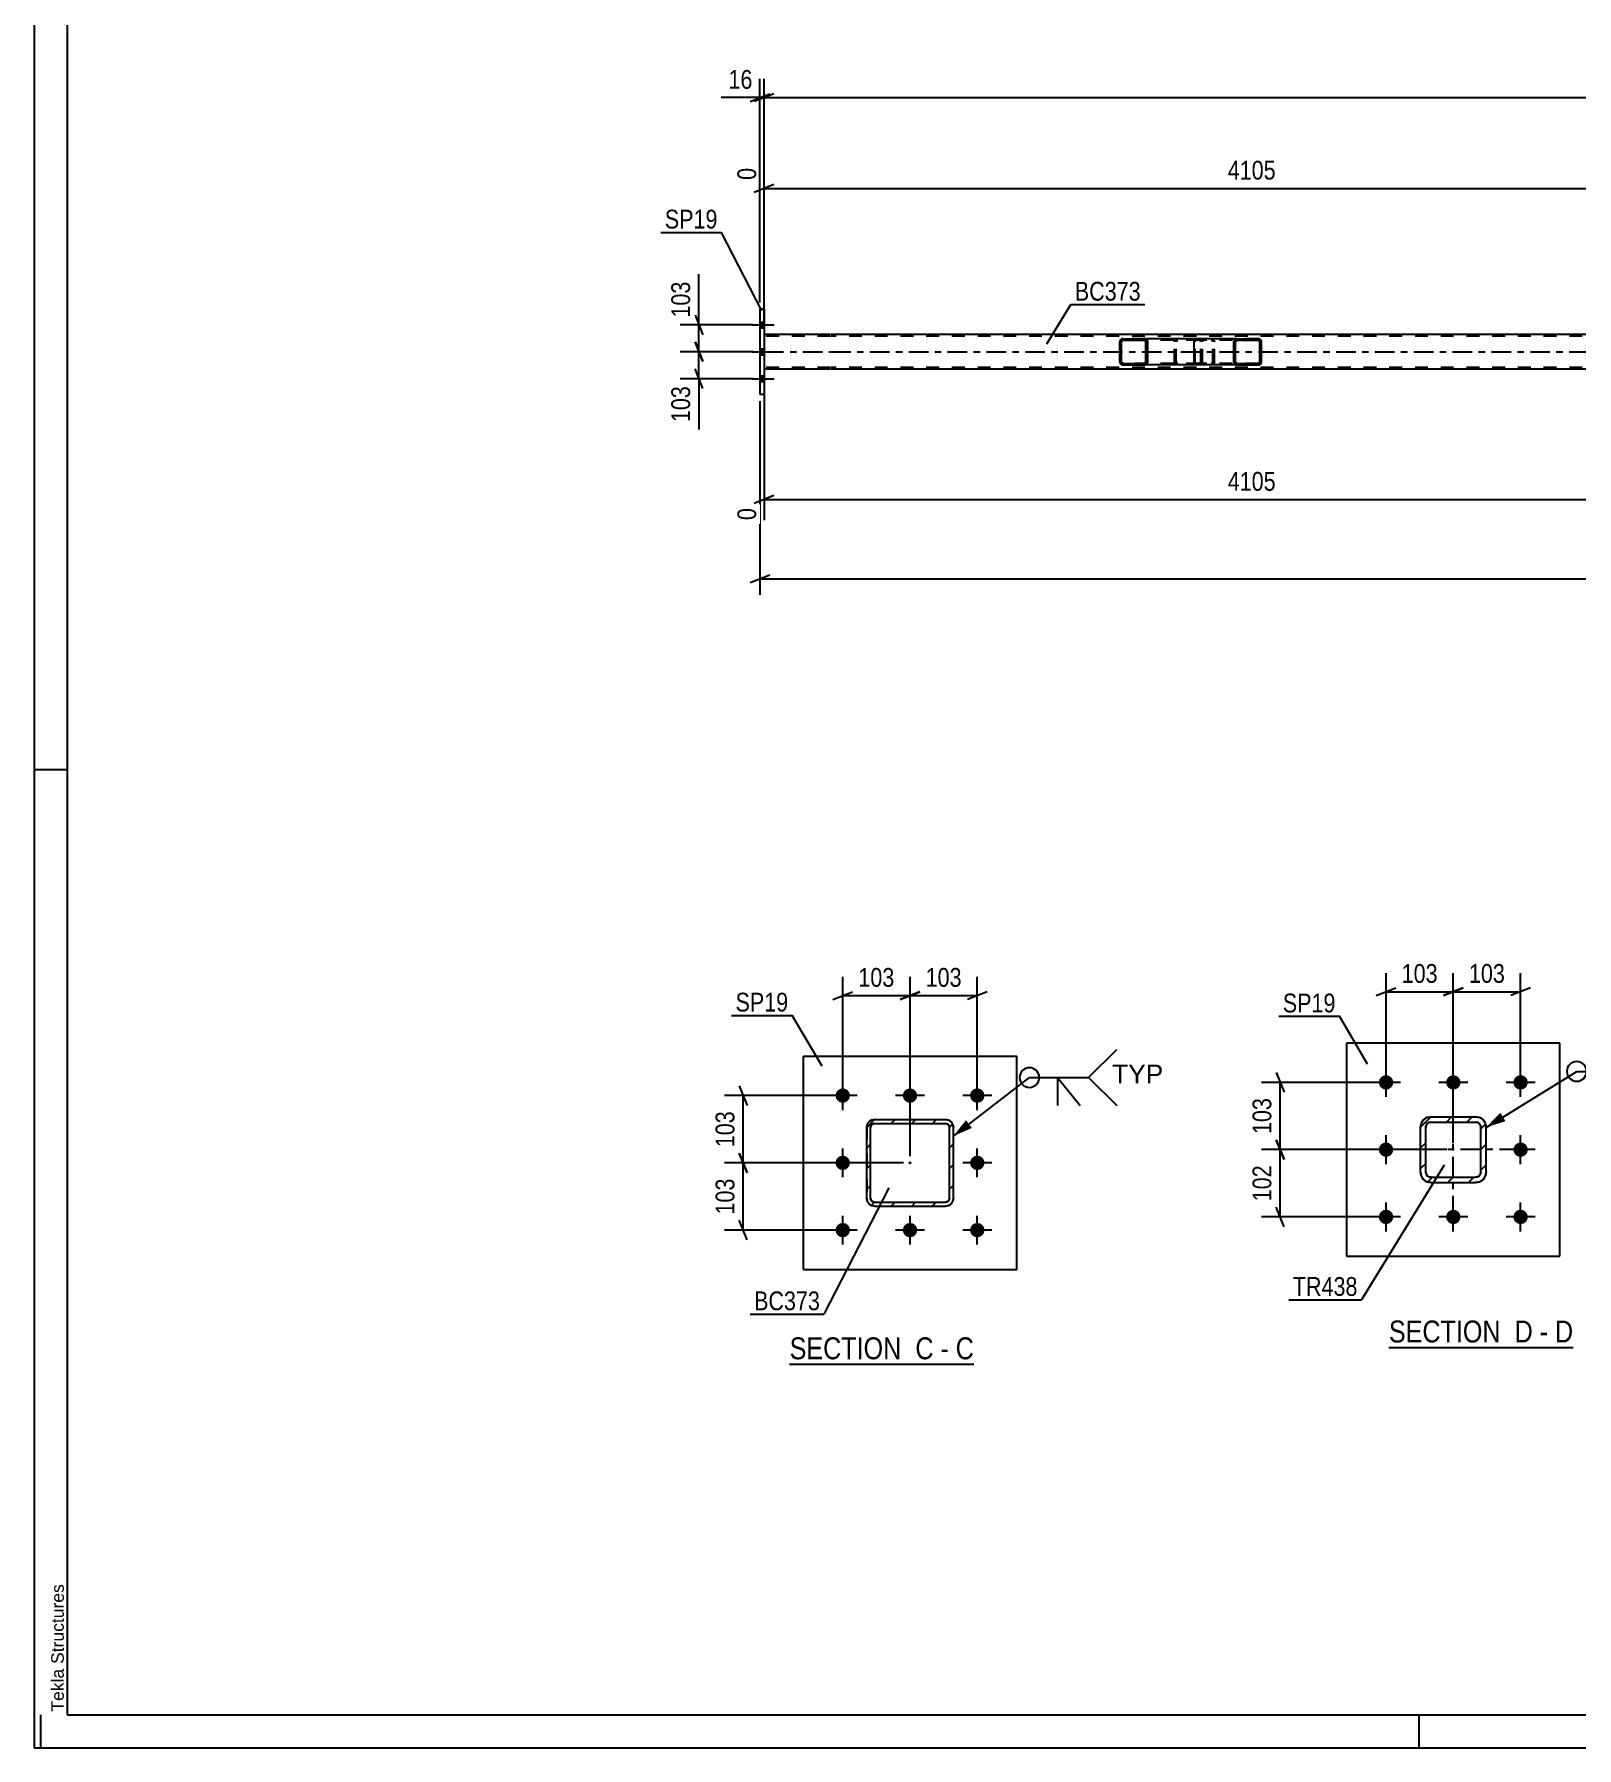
# Model space of a CAD drawing. Header units: millimetres. Extents: x -75 to 766, y -434 to 160.
# Drawn here: x -74.6 to 160.5, y -433.6 to -172.5 of the extents above; entities that cross this region are included whole.
import ezdxf

# ---------------------------------------------------------------- set-up
doc = ezdxf.new("R2010")
doc.units = ezdxf.units.MM
doc.linetypes.add('DXK_LINE_DOT2', pattern=[3.9198, 1.9599, -1.9599])
doc.linetypes.add('DXK_LINE_DOT3', pattern=[5.9187, 2.979, -0.9799, 0.9799, -0.9799])
doc.styles.add('Arial', font='arial.ttf', dxfattribs={"height": 0.2})
doc.styles.add('Arial Narrow', font='ARIALN.TTF', dxfattribs={"height": 0.2})

# ---------------------------------------------------------------- blocks, each defined once
blk = doc.blocks.new('Unknown-814185074-1135')
at = {"color": 5, "linetype": 'Continuous'}
for p, q in [((-74.56, 160.41), (-74.56, -433.59)), ((-69.56, 155.41), (-69.56, -428.59)), ((-69.56, -284.59), (-74.56, -284.59)), ((-73.56, -433.59), (-73.56, -428.59)), ((-69.56, -428.59), (761.44, -428.59)), ((136.44, -433.59), (136.44, -428.59)), ((-74.56, -433.59), (766.44, -433.59))]:
    blk.add_line(p, q, dxfattribs=at)
at = {"color": 174, "linetype": 'Continuous', "style": 'Arial'}
blk.add_text('Tekla Structures', height=1.9102, rotation=90, dxfattribs=at).set_placement((-70.06, -428.09))
blk = doc.blocks.new('Unknown-814185074-13 - 5780')
at = {"color": 6, "linetype": 'Continuous'}
blk.add_line((40.53, -375.14), (68.6, -375.14), dxfattribs=at)
at = {"color": 0, "linetype": 'Continuous'}
blk.add_wipeout([(58.64, -374.39), (58.64, -370.89), (40.53, -370.89), (40.53, -374.39)], dxfattribs=at)
at = {"color": 7, "linetype": 'Continuous', "style": 'Arial Narrow'}
blk.add_text('SECTION ', height=3.34, dxfattribs=at).set_placement((40.53, -374.39))
at = {"color": 0, "linetype": 'Continuous'}
blk.add_wipeout([(62.46, -374.39), (62.46, -370.89), (59.69, -370.89), (59.69, -374.39)], dxfattribs=at)
blk.add_wipeout([(64.78, -374.39), (64.78, -370.89), (63.51, -370.89), (63.51, -374.39)], dxfattribs=at)
at = {"color": 7, "linetype": 'Continuous', "style": 'Arial Narrow'}
blk.add_text('C', height=3.34, dxfattribs=at).set_placement((59.69, -374.39))
at = {"color": 0, "linetype": 'Continuous'}
blk.add_wipeout([(68.6, -374.39), (68.6, -370.89), (65.83, -370.89), (65.83, -374.39)], dxfattribs=at)
at = {"color": 7, "linetype": 'Continuous', "style": 'Arial Narrow'}
for s, p in [('-', (63.51, -374.39)), ('C', (65.83, -374.39))]:
    blk.add_text(s, height=3.34, dxfattribs=at).set_placement(p)
blk = doc.blocks.new('Unknown-814185074-16 - 1615')
at = {"color": 6, "linetype": 'Continuous'}
blk.add_line((131.84, -372.58), (159.91, -372.58), dxfattribs=at)
at = {"color": 0, "linetype": 'Continuous'}
blk.add_wipeout([(149.95, -371.83), (149.95, -368.33), (131.84, -368.33), (131.84, -371.83)], dxfattribs=at)
at = {"color": 7, "linetype": 'Continuous', "style": 'Arial Narrow'}
blk.add_text('SECTION ', height=3.34, dxfattribs=at).set_placement((131.84, -371.83))
at = {"color": 0, "linetype": 'Continuous'}
blk.add_wipeout([(153.76, -371.83), (153.76, -368.33), (151, -368.33), (151, -371.83)], dxfattribs=at)
blk.add_wipeout([(156.09, -371.83), (156.09, -368.33), (154.81, -368.33), (154.81, -371.83)], dxfattribs=at)
at = {"color": 7, "linetype": 'Continuous', "style": 'Arial Narrow'}
blk.add_text('D', height=3.34, dxfattribs=at).set_placement((151, -371.83))
at = {"color": 0, "linetype": 'Continuous'}
blk.add_wipeout([(159.91, -371.83), (159.91, -368.33), (157.14, -368.33), (157.14, -371.83)], dxfattribs=at)
at = {"color": 7, "linetype": 'Continuous', "style": 'Arial Narrow'}
for s, p in [('-', (154.81, -371.83)), ('D', (157.14, -371.83))]:
    blk.add_text(s, height=3.34, dxfattribs=at).set_placement(p)
blk = doc.blocks.new('Part-814185074-5409 - 5260')
at = {"color": 2, "linetype": 'Continuous'}
for p, q in [((36.63, -214.37), (35.99, -214.37)), ((35.99, -214.37), (35.99, -227.37)), ((36.63, -214.37), (36.63, -227.37)), ((36.63, -227.37), (35.99, -227.37))]:
    blk.add_line(p, q, dxfattribs=at)
blk = doc.blocks.new('Part-814185074-5411 - 5260')
at = {"linetype": 'Continuous'}
h = blk.add_hatch(dxfattribs=at)
h.set_pattern_fill('', scale=0.7, style=0, pattern_type=0)
h.set_pattern_definition([(45, (95.0397, -219.1703), (-1.57154, 1.57154), [])])
h.paths.add_polyline_path([(95.08, -219.35), (95.04, -219.17), (94.93, -219.01), (94.76, -218.91), (94.57, -218.87), (91.33, -218.87), (91.14, -218.91), (90.97, -219.01), (90.86, -219.17), (90.82, -219.35), (90.82, -222.39), (90.86, -222.58), (90.97, -222.73), (91.14, -222.84), (91.33, -222.87), (94.57, -222.87), (94.76, -222.84), (94.93, -222.73), (95.04, -222.58), (95.08, -222.39)])
h.paths.add_polyline_path([(94.8, -222.49), (94.75, -222.56), (94.67, -222.62), (94.57, -222.63), (91.33, -222.63), (91.23, -222.62), (91.15, -222.56), (91.1, -222.49), (91.08, -222.39), (91.08, -219.35), (91.1, -219.26), (91.15, -219.18), (91.23, -219.13), (91.33, -219.11), (94.57, -219.11), (94.67, -219.13), (94.75, -219.18), (94.8, -219.26), (94.82, -219.35), (94.82, -222.39)])
at = {"color": 2, "linetype": 'Continuous'}
for p, q in [((90.86, -219.17), (90.82, -219.35)), ((91.08, -219.35), (91.1, -219.26)), ((91.1, -219.26), (91.15, -219.18)), ((91.33, -218.87), (91.14, -218.91)), ((91.15, -219.18), (91.23, -219.13)), ((91.23, -219.13), (91.33, -219.11)), ((91.33, -218.87), (94.57, -218.87)), ((91.33, -219.11), (94.57, -219.11)), ((102.44, -218.87), (94.57, -218.87)), ((94.76, -218.91), (94.57, -218.87)), ((94.57, -219.11), (94.67, -219.13)), ((94.67, -219.13), (94.75, -219.18)), ((94.75, -219.18), (94.8, -219.26)), ((94.8, -219.26), (94.82, -219.35)), ((95.08, -219.35), (95.04, -219.17)), ((90.82, -222.39), (90.82, -219.35)), ((91.08, -222.39), (91.08, -219.35)), ((94.82, -222.39), (94.82, -219.35)), ((95.08, -222.39), (95.08, -219.35)), ((90.82, -222.39), (90.86, -222.58)), ((91.1, -222.49), (91.08, -222.39)), ((91.15, -222.56), (91.1, -222.49)), ((91.14, -222.84), (91.33, -222.87)), ((91.23, -222.62), (91.15, -222.56)), ((91.33, -222.63), (91.23, -222.62)), ((91.33, -222.63), (94.57, -222.63)), ((91.33, -222.87), (94.57, -222.87)), ((94.67, -222.62), (94.57, -222.63)), ((94.57, -222.87), (94.76, -222.84)), ((102.44, -222.87), (94.57, -222.87)), ((94.75, -222.56), (94.67, -222.62)), ((94.8, -222.49), (94.75, -222.56)), ((94.82, -222.39), (94.8, -222.49)), ((95.04, -222.58), (95.08, -222.39))]:
    blk.add_line(p, q, dxfattribs=at)
at = {"color": 7, "linetype": 'DXK_LINE_DOT2'}
for p, q in [((94.57, -218.87), (91.33, -218.87)), ((102.92, -219.11), (91.33, -219.11)), ((99.17, -219.35), (99.21, -219.17)), ((99.45, -219.26), (99.43, -219.35)), ((99.5, -219.18), (99.45, -219.26)), ((99.49, -218.91), (99.68, -218.87)), ((99.5, -219.18), (99.52, -219.17)), ((99.52, -219.17), (99.58, -219.13)), ((99.58, -219.13), (99.68, -219.11)), ((102.92, -218.87), (102.44, -218.87)), ((102.92, -218.87), (103.11, -218.91)), ((103.01, -219.13), (102.92, -219.11)), ((103.1, -219.18), (103.01, -219.13)), ((103.15, -219.26), (103.1, -219.18)), ((103.17, -219.35), (103.15, -219.26)), ((103.39, -219.17), (103.43, -219.35)), ((99.17, -222.39), (99.17, -219.35)), ((99.43, -222.39), (99.43, -219.35)), ((103.17, -222.39), (103.17, -219.35)), ((103.43, -222.39), (103.43, -219.35)), ((102.92, -222.63), (91.33, -222.63)), ((94.57, -222.87), (91.33, -222.87)), ((99.21, -222.58), (99.17, -222.39)), ((99.43, -222.39), (99.45, -222.49)), ((99.45, -222.49), (99.5, -222.56)), ((99.68, -222.87), (99.49, -222.84)), ((99.5, -222.56), (99.52, -222.58)), ((99.52, -222.58), (99.58, -222.62)), ((99.58, -222.62), (99.68, -222.63)), ((102.92, -222.87), (102.44, -222.87)), ((102.92, -222.63), (103.01, -222.62)), ((103.11, -222.84), (102.92, -222.87)), ((103.01, -222.62), (103.1, -222.56)), ((103.1, -222.56), (103.15, -222.49)), ((103.15, -222.49), (103.17, -222.39)), ((103.43, -222.39), (103.39, -222.58))]:
    blk.add_line(p, q, dxfattribs=at)
at = {"color": 2, "linetype": 'Continuous'}
for centre, start, end in [((91.31, -219.37), 110.7583, 155.68), ((94.59, -219.37), 24.32, 69.2417), ((91.31, -222.37), 204.32, 249.2417), ((94.59, -222.37), 290.7583, 335.68)]:
    blk.add_arc(centre, 0.496, start, end, dxfattribs=at)
at = {"color": 7, "linetype": 'DXK_LINE_DOT2'}
for centre, start, end in [((99.66, -219.37), 110.7583, 155.68), ((102.94, -219.37), 24.32, 69.2417), ((99.66, -222.37), 204.32, 249.2417), ((102.94, -222.37), 290.7583, 335.68)]:
    blk.add_arc(centre, 0.496, start, end, dxfattribs=at)
blk = doc.blocks.new('Part-814185074-5412 - 5260')
at = {"linetype": 'Continuous'}
h = blk.add_hatch(dxfattribs=at)
h.set_pattern_fill('', scale=0.7, style=0, pattern_type=0)
h.set_pattern_definition([(45, (112.3847, -219.1703), (-1.57154, 1.57154), [])])
h.paths.add_polyline_path([(112.42, -219.35), (112.38, -219.17), (112.28, -219.01), (112.11, -218.91), (111.92, -218.87), (108.74, -218.87), (108.54, -218.91), (108.38, -219.01), (108.27, -219.17), (108.23, -219.35), (108.23, -222.39), (108.27, -222.58), (108.38, -222.73), (108.54, -222.84), (108.74, -222.87), (111.92, -222.87), (112.11, -222.84), (112.28, -222.73), (112.38, -222.58), (112.42, -222.39)])
h.paths.add_polyline_path([(112.15, -222.49), (112.1, -222.56), (112.02, -222.62), (111.92, -222.63), (108.74, -222.63), (108.64, -222.62), (108.56, -222.56), (108.5, -222.49), (108.48, -222.39), (108.48, -219.35), (108.5, -219.26), (108.56, -219.18), (108.64, -219.13), (108.74, -219.11), (111.92, -219.11), (112.02, -219.13), (112.1, -219.18), (112.15, -219.26), (112.17, -219.35), (112.17, -222.39)])
at = {"color": 2, "linetype": 'Continuous'}
for p, q in [((102.16, -219.35), (102.19, -219.17)), ((102.19, -219.17), (102.24, -219.01)), ((102.24, -219.01), (102.33, -218.91)), ((102.33, -218.91), (102.44, -218.87)), ((108.74, -218.87), (102.44, -218.87)), ((108.27, -219.17), (108.23, -219.35)), ((108.48, -219.35), (108.5, -219.26)), ((108.5, -219.26), (108.56, -219.18)), ((108.74, -218.87), (108.54, -218.91)), ((108.56, -219.18), (108.64, -219.13)), ((108.64, -219.13), (108.74, -219.11)), ((108.74, -218.87), (111.92, -218.87)), ((108.74, -219.11), (111.92, -219.11)), ((112.11, -218.91), (111.92, -218.87)), ((111.92, -219.11), (112.02, -219.13)), ((112.02, -219.13), (112.1, -219.18)), ((112.1, -219.18), (112.15, -219.26)), ((112.15, -219.26), (112.17, -219.35)), ((112.42, -219.35), (112.38, -219.17)), ((102.16, -222.39), (102.16, -219.35)), ((108.23, -222.39), (108.23, -219.35)), ((108.48, -222.39), (108.48, -219.35)), ((112.17, -222.39), (112.17, -219.35)), ((112.42, -222.39), (112.42, -219.35)), ((102.19, -222.58), (102.16, -222.39)), ((102.24, -222.73), (102.19, -222.58)), ((102.33, -222.84), (102.24, -222.73)), ((102.44, -222.87), (102.33, -222.84)), ((108.74, -222.87), (102.44, -222.87)), ((108.23, -222.39), (108.27, -222.58)), ((108.5, -222.49), (108.48, -222.39)), ((108.56, -222.56), (108.5, -222.49)), ((108.54, -222.84), (108.74, -222.87)), ((108.64, -222.62), (108.56, -222.56)), ((108.74, -222.63), (108.64, -222.62)), ((108.74, -222.63), (111.92, -222.63)), ((108.74, -222.87), (111.92, -222.87)), ((112.02, -222.62), (111.92, -222.63)), ((111.92, -222.87), (112.11, -222.84)), ((112.1, -222.56), (112.02, -222.62)), ((112.15, -222.49), (112.1, -222.56)), ((112.17, -222.39), (112.15, -222.49)), ((112.38, -222.58), (112.42, -222.39))]:
    blk.add_line(p, q, dxfattribs=at)
at = {"color": 7, "linetype": 'DXK_LINE_DOT2'}
for p, q in [((102.31, -219.26), (102.3, -219.35)), ((102.34, -219.18), (102.31, -219.26)), ((102.38, -219.13), (102.34, -219.18)), ((102.44, -219.11), (102.38, -219.13)), ((111.92, -219.11), (102.44, -219.11)), ((103.43, -219.11), (103.43, -218.87)), ((104.77, -218.87), (104.96, -218.91)), ((104.87, -219.13), (104.77, -219.11)), ((104.95, -219.18), (104.87, -219.13)), ((105, -219.26), (104.95, -219.18)), ((105.02, -219.35), (105, -219.26)), ((105.23, -219.17), (105.27, -219.35)), ((111.92, -218.87), (108.74, -218.87)), ((102.3, -222.39), (102.3, -219.35)), ((105.02, -222.39), (105.02, -219.35)), ((105.27, -222.39), (105.27, -219.35)), ((102.3, -222.39), (102.31, -222.49)), ((102.31, -222.49), (102.34, -222.56)), ((102.34, -222.56), (102.38, -222.62)), ((102.38, -222.62), (102.44, -222.63)), ((111.92, -222.63), (102.44, -222.63)), ((103.43, -222.87), (103.43, -222.63)), ((104.77, -222.63), (104.87, -222.62)), ((104.96, -222.84), (104.77, -222.87)), ((104.87, -222.62), (104.95, -222.56)), ((104.95, -222.56), (105, -222.49)), ((105, -222.49), (105.02, -222.39)), ((105.27, -222.39), (105.23, -222.58)), ((111.92, -222.87), (108.74, -222.87))]:
    blk.add_line(p, q, dxfattribs=at)
for centre, start, end in [((104.78, -219.37), 23.8494, 68.8059), ((104.78, -222.38), 291.1941, 336.1506)]:
    blk.add_arc(centre, 0.492, start, end, dxfattribs=at)
at = {"color": 2, "linetype": 'Continuous'}
for centre, start, end in [((108.72, -219.37), 111.1941, 156.1506), ((111.93, -219.37), 23.8494, 68.8059), ((108.72, -222.38), 203.8494, 248.8059), ((111.93, -222.38), 291.1941, 336.1506)]:
    blk.add_arc(centre, 0.492, start, end, dxfattribs=at)
blk = doc.blocks.new('Part-814185074-5479 - 5260')
at = {"color": 2, "linetype": 'Continuous'}
for p, q in [((46.75, -218.23), (36.63, -218.23)), ((184.44, -218.23), (46.85, -218.23)), ((46.75, -223.51), (36.63, -223.51)), ((184.44, -223.51), (46.85, -223.51))]:
    blk.add_line(p, q, dxfattribs=at)
at = {"color": 7, "linetype": 'DXK_LINE_DOT2'}
for p, q in [((36.63, -218.23), (36.63, -223.51)), ((46.75, -218.47), (36.63, -218.47)), ((623.83, -218.47), (46.85, -218.47)), ((46.75, -223.27), (36.63, -223.27)), ((623.83, -223.27), (46.85, -223.27))]:
    blk.add_line(p, q, dxfattribs=at)
at = {"color": 7, "linetype": 'DXK_LINE_DOT3'}
for p, q in [((36.63, -220.87), (46.75, -220.87)), ((46.85, -220.87), (623.83, -220.87))]:
    blk.add_line(p, q, dxfattribs=at)
blk = doc.blocks.new('Bolt-814185074-5529 - 5260')
at = {"linetype": 'Continuous'}
for points in [[(36.63, -217.21), (36.63, -216.33), (35.99, -216.33), (35.99, -217.21)], [(36.63, -217.21), (36.63, -216.33), (35.99, -216.33), (35.99, -217.21)], [(36.63, -217.21), (36.63, -216.33), (35.99, -216.33), (35.99, -217.21)], [(36.63, -221.31), (36.63, -220.43), (35.99, -220.43), (35.99, -221.31)], [(36.63, -221.31), (36.63, -220.43), (35.99, -220.43), (35.99, -221.31)], [(36.63, -225.41), (36.63, -224.53), (35.99, -224.53), (35.99, -225.41)], [(36.63, -225.41), (36.63, -224.53), (35.99, -224.53), (35.99, -225.41)], [(36.63, -225.41), (36.63, -224.53), (35.99, -224.53), (35.99, -225.41)]]:
    blk.add_hatch(color=1, dxfattribs=at).paths.add_polyline_path(points)
at = {"color": 1, "linetype": 'Continuous'}
for p, q in [((35.99, -216.33), (36.63, -216.33)), ((35.99, -216.33), (36.63, -216.33)), ((35.99, -216.33), (36.63, -216.33)), ((34.83, -216.77), (38.15, -216.77)), ((34.83, -216.77), (38.15, -216.77)), ((34.83, -216.77), (38.15, -216.77)), ((35.99, -217.21), (36.63, -217.21)), ((35.99, -217.21), (36.63, -217.21)), ((35.99, -217.21), (36.63, -217.21)), ((34.83, -220.87), (38.15, -220.87)), ((34.83, -220.87), (38.15, -220.87)), ((35.99, -220.43), (36.63, -220.43)), ((35.99, -220.43), (36.63, -220.43)), ((35.99, -221.31), (36.63, -221.31)), ((35.99, -221.31), (36.63, -221.31)), ((35.99, -224.53), (36.63, -224.53)), ((35.99, -224.53), (36.63, -224.53)), ((35.99, -224.53), (36.63, -224.53)), ((34.83, -224.97), (38.15, -224.97)), ((34.83, -224.97), (38.15, -224.97)), ((34.83, -224.97), (38.15, -224.97)), ((35.99, -225.41), (36.63, -225.41)), ((35.99, -225.41), (36.63, -225.41)), ((35.99, -225.41), (36.63, -225.41))]:
    blk.add_line(p, q, dxfattribs=at)
blk = doc.blocks.new('Part-814185074-5847 - 5780')
at = {"linetype": 'Continuous'}
h = blk.add_hatch(dxfattribs=at)
h.set_pattern_fill('', scale=0.7, style=0, pattern_type=0)
h.set_pattern_definition([(45, (53.4682, -337.8593), (-1.57154, 1.57154), [])])
h.paths.add_polyline_path([(64.27, -337.86), (53.47, -337.86), (53.01, -337.95), (52.62, -338.21), (52.36, -338.6), (52.27, -339.06), (52.27, -349.86), (52.36, -350.32), (52.62, -350.71), (53.01, -350.97), (53.47, -351.06), (64.27, -351.06), (64.73, -350.97), (65.12, -350.71), (65.38, -350.32), (65.47, -349.86), (65.47, -339.06), (65.38, -338.6), (65.12, -338.21), (64.73, -337.95)])
h.paths.add_polyline_path([(64.82, -338.83), (64.87, -339.06), (64.87, -349.86), (64.82, -350.09), (64.69, -350.28), (64.5, -350.41), (64.27, -350.46), (53.47, -350.46), (53.24, -350.41), (53.04, -350.28), (52.91, -350.09), (52.87, -349.86), (52.87, -339.06), (52.91, -338.83), (53.04, -338.64), (53.24, -338.5), (53.47, -338.46), (64.27, -338.46), (64.5, -338.5), (64.69, -338.64)])
blk.add_hatch(color=30, dxfattribs=at).paths.add_polyline_path([(58.87, -344.56, -1), (58.87, -344.36, -1)])
at = {"color": 7, "linetype": 'DXK_LINE_DOT2'}
for p, q in [((52.27, -339.06), (52.36, -338.6)), ((52.27, -339.06), (52.27, -349.86)), ((52.91, -338.83), (52.87, -339.06)), ((52.87, -349.86), (52.87, -339.06)), ((53.04, -338.64), (52.91, -338.83)), ((53.01, -337.95), (53.47, -337.86)), ((53.24, -338.5), (53.04, -338.64)), ((53.47, -338.46), (53.24, -338.5)), ((53.47, -337.86), (64.27, -337.86)), ((53.47, -338.46), (64.27, -338.46)), ((64.27, -337.86), (64.73, -337.95)), ((64.5, -338.5), (64.27, -338.46)), ((64.69, -338.64), (64.5, -338.5)), ((64.82, -338.83), (64.69, -338.64)), ((64.87, -339.06), (64.82, -338.83)), ((64.87, -349.86), (64.87, -339.06)), ((65.38, -338.6), (65.47, -339.06)), ((65.47, -349.86), (65.47, -339.06)), ((52.36, -350.32), (52.27, -349.86)), ((52.87, -349.86), (52.91, -350.09)), ((64.82, -350.09), (64.87, -349.86)), ((65.47, -349.86), (65.38, -350.32)), ((52.91, -350.09), (53.04, -350.28)), ((53.47, -351.06), (53.01, -350.97)), ((53.04, -350.28), (53.24, -350.41)), ((53.24, -350.41), (53.47, -350.46)), ((53.47, -350.46), (64.27, -350.46)), ((53.47, -351.06), (64.27, -351.06)), ((64.27, -350.46), (64.5, -350.41)), ((64.73, -350.97), (64.27, -351.06)), ((64.5, -350.41), (64.69, -350.28)), ((64.69, -350.28), (64.82, -350.09))]:
    blk.add_line(p, q, dxfattribs=at)
at = {"color": 2, "linetype": 'Continuous'}
for p, q in [((52.36, -338.6), (52.27, -339.06)), ((52.27, -339.06), (52.27, -339.06)), ((52.27, -349.86), (52.27, -339.06)), ((52.87, -339.06), (52.91, -338.83)), ((52.87, -339.06), (52.87, -339.06)), ((52.87, -349.86), (52.87, -339.06)), ((52.91, -338.83), (53.04, -338.64)), ((53.47, -337.86), (53.01, -337.95)), ((53.04, -338.64), (53.24, -338.5)), ((53.24, -338.5), (53.47, -338.46)), ((53.47, -337.86), (53.47, -337.86)), ((53.47, -337.86), (64.27, -337.86)), ((53.47, -338.46), (53.47, -338.46)), ((53.47, -338.46), (64.27, -338.46)), ((64.27, -337.86), (64.27, -337.86)), ((64.73, -337.95), (64.27, -337.86)), ((64.27, -338.46), (64.27, -338.46)), ((64.27, -338.46), (64.5, -338.5)), ((64.5, -338.5), (64.69, -338.64)), ((64.69, -338.64), (64.82, -338.83)), ((64.82, -338.83), (64.87, -339.06)), ((64.87, -339.06), (64.87, -339.06)), ((64.87, -349.86), (64.87, -339.06)), ((65.47, -339.06), (65.38, -338.6)), ((65.47, -339.06), (65.47, -339.06)), ((65.47, -349.86), (65.47, -339.06)), ((52.27, -349.86), (52.27, -349.86)), ((52.27, -349.86), (52.36, -350.32)), ((52.87, -349.86), (52.87, -349.86)), ((52.91, -350.09), (52.87, -349.86)), ((64.87, -349.86), (64.82, -350.09)), ((64.87, -349.86), (64.87, -349.86)), ((65.38, -350.32), (65.47, -349.86)), ((65.47, -349.86), (65.47, -349.86)), ((53.04, -350.28), (52.91, -350.09)), ((53.01, -350.97), (53.47, -351.06)), ((53.24, -350.41), (53.04, -350.28)), ((53.47, -350.46), (53.24, -350.41)), ((53.47, -350.46), (53.47, -350.46)), ((53.47, -350.46), (64.27, -350.46)), ((53.47, -351.06), (53.47, -351.06)), ((53.47, -351.06), (64.27, -351.06)), ((64.5, -350.41), (64.27, -350.46)), ((64.27, -350.46), (64.27, -350.46)), ((64.27, -351.06), (64.73, -350.97)), ((64.27, -351.06), (64.27, -351.06)), ((64.69, -350.28), (64.5, -350.41)), ((64.82, -350.09), (64.69, -350.28))]:
    blk.add_line(p, q, dxfattribs=at)
at = {"color": 7, "linetype": 'DXK_LINE_DOT3'}
blk.add_line((58.87, -344.46), (58.87, -344.46), dxfattribs=at)
at = {"color": 30, "linetype": 'DXK_LINE_DOT3'}
blk.add_line((58.87, -344.46), (58.87, -344.46), dxfattribs=at)
at = {"color": 30, "linetype": 'Continuous'}
blk.add_circle((58.87, -344.46), 0.1, dxfattribs=at)
at = {"color": 7, "linetype": 'DXK_LINE_DOT2'}
for centre, start, end in [((53.47, -339.06), 112.5, 157.5), ((64.27, -339.06), 22.5, 67.5), ((53.47, -349.86), 202.5, 247.5), ((64.27, -349.86), 292.5, 337.5)]:
    blk.add_arc(centre, 1.2, start, end, dxfattribs=at)
at = {"color": 2, "linetype": 'Continuous'}
for centre, start, end in [((53.47, -339.06), 112.5, 157.5), ((64.27, -339.06), 22.5, 67.5), ((53.47, -349.86), 202.5, 247.5), ((64.27, -349.86), 292.5, 337.5)]:
    blk.add_arc(centre, 1.2, start, end, dxfattribs=at)
blk = doc.blocks.new('Bolt-814185074-5812 - 5780')
at = {"linetype": 'Continuous'}
for points in [[(48.62, -335.31, -1), (48.62, -333.11, -1)], [(58.87, -335.31, -1), (58.87, -333.11, -1)], [(69.12, -335.31, -1), (69.12, -333.11, -1)], [(48.62, -345.56, -1), (48.62, -343.36, -1)], [(69.12, -345.56, -1), (69.12, -343.36, -1)], [(48.62, -355.81, -1), (48.62, -353.61, -1)], [(58.87, -355.81, -1), (58.87, -353.61, -1)], [(69.12, -355.81, -1), (69.12, -353.61, -1)]]:
    blk.add_hatch(color=1, dxfattribs=at).paths.add_polyline_path(points)
at = {"color": 1, "linetype": 'Continuous'}
for p, q in [((50.82, -334.21), (46.42, -334.21)), ((48.62, -336.41), (48.62, -332.01)), ((61.07, -334.21), (56.67, -334.21)), ((58.87, -336.41), (58.87, -332.01)), ((71.32, -334.21), (66.92, -334.21)), ((69.12, -336.41), (69.12, -332.01)), ((50.82, -344.46), (46.42, -344.46)), ((48.62, -346.66), (48.62, -342.26)), ((71.32, -344.46), (66.92, -344.46)), ((69.12, -346.66), (69.12, -342.26)), ((50.82, -354.71), (46.42, -354.71)), ((48.62, -356.91), (48.62, -352.51)), ((61.07, -354.71), (56.67, -354.71)), ((58.87, -356.91), (58.87, -352.51)), ((71.32, -354.71), (66.92, -354.71)), ((69.12, -356.91), (69.12, -352.51))]:
    blk.add_line(p, q, dxfattribs=at)
blk = doc.blocks.new('Part-814185074-5818 - 5780')
at = {"color": 2, "linetype": 'Continuous'}
for p, q in [((42.62, -360.71), (42.62, -328.21)), ((42.62, -328.21), (75.12, -328.21)), ((75.12, -360.71), (75.12, -328.21)), ((42.62, -360.71), (75.12, -360.71))]:
    blk.add_line(p, q, dxfattribs=at)
blk = doc.blocks.new('Part-814185074-1662 - 1615')
at = {"linetype": 'Continuous'}
h = blk.add_hatch(dxfattribs=at)
h.set_pattern_fill('', scale=0.7, style=0, pattern_type=0)
h.set_pattern_definition([(45, (138.2494, -337.4487), (-1.57154, 1.57154), [])])
h.paths.add_polyline_path([(145.05, -337.45), (138.25, -337.45), (137.64, -337.57), (137.12, -337.92), (136.77, -338.44), (136.65, -339.05), (136.65, -345.85), (136.77, -346.46), (137.12, -346.98), (137.64, -347.33), (138.25, -347.45), (145.05, -347.45), (145.66, -347.33), (146.18, -346.98), (146.53, -346.46), (146.65, -345.85), (146.65, -339.05), (146.53, -338.44), (146.18, -337.92), (145.66, -337.57)])
h.paths.add_polyline_path([(145.79, -338.74), (145.85, -339.05), (145.85, -345.85), (145.79, -346.15), (145.62, -346.41), (145.36, -346.59), (145.05, -346.65), (138.25, -346.65), (137.94, -346.59), (137.68, -346.41), (137.51, -346.15), (137.45, -345.85), (137.45, -339.05), (137.51, -338.74), (137.68, -338.48), (137.94, -338.31), (138.25, -338.25), (145.05, -338.25), (145.36, -338.31), (145.62, -338.48)])
at = {"color": 7, "linetype": 'DXK_LINE_DOT3'}
for p, q in [((141.65, -352.45), (141.65, -332.45)), ((151.65, -342.45), (131.65, -342.45))]:
    blk.add_line(p, q, dxfattribs=at)
at = {"color": 7, "linetype": 'DXK_LINE_DOT2'}
for p, q in [((136.65, -339.05), (136.77, -338.44)), ((136.65, -345.85), (136.65, -339.05)), ((137.51, -338.74), (137.45, -339.05)), ((137.45, -345.85), (137.45, -339.05)), ((137.64, -337.57), (138.25, -337.45)), ((138.25, -338.25), (137.94, -338.31)), ((138.25, -337.45), (145.05, -337.45)), ((138.25, -338.25), (145.05, -338.25)), ((145.05, -337.45), (145.66, -337.57)), ((145.36, -338.31), (145.05, -338.25)), ((145.85, -339.05), (145.79, -338.74)), ((145.85, -345.85), (145.85, -339.05)), ((146.53, -338.44), (146.65, -339.05)), ((146.65, -345.85), (146.65, -339.05)), ((136.77, -346.46), (136.65, -345.85)), ((137.45, -345.85), (137.51, -346.15)), ((137.94, -346.59), (138.25, -346.65)), ((138.25, -346.65), (145.05, -346.65)), ((145.05, -346.65), (145.36, -346.59)), ((145.79, -346.15), (145.85, -345.85)), ((146.65, -345.85), (146.53, -346.46)), ((138.25, -347.45), (137.64, -347.33)), ((138.25, -347.45), (145.05, -347.45)), ((145.66, -347.33), (145.05, -347.45))]:
    blk.add_line(p, q, dxfattribs=at)
at = {"color": 2, "linetype": 'Continuous'}
for p, q in [((136.77, -338.44), (136.65, -339.05)), ((136.65, -345.85), (136.65, -339.05)), ((137.45, -339.05), (137.51, -338.74)), ((137.45, -345.85), (137.45, -339.05)), ((138.25, -337.45), (137.64, -337.57)), ((137.94, -338.31), (138.25, -338.25)), ((138.25, -337.45), (145.05, -337.45)), ((138.25, -338.25), (145.05, -338.25)), ((145.66, -337.57), (145.05, -337.45)), ((145.05, -338.25), (145.36, -338.31)), ((145.79, -338.74), (145.85, -339.05)), ((145.85, -345.85), (145.85, -339.05)), ((146.65, -339.05), (146.53, -338.44)), ((146.65, -345.85), (146.65, -339.05)), ((136.65, -345.85), (136.77, -346.46)), ((137.51, -346.15), (137.45, -345.85)), ((138.25, -346.65), (137.94, -346.59)), ((138.25, -346.65), (145.05, -346.65)), ((145.36, -346.59), (145.05, -346.65)), ((145.85, -345.85), (145.79, -346.15)), ((146.53, -346.46), (146.65, -345.85)), ((137.64, -347.33), (138.25, -347.45)), ((138.25, -347.45), (145.05, -347.45)), ((145.05, -347.45), (145.66, -347.33))]:
    blk.add_line(p, q, dxfattribs=at)
at = {"color": 7, "linetype": 'DXK_LINE_DOT2'}
for centre, radius, start, end in [((138.25, -339.05), 1.6, 112.5, 157.5), ((138.25, -339.05), 0.8, 112.5, 157.5), ((145.05, -339.05), 0.8, 22.5, 67.5), ((145.05, -339.05), 1.6, 22.5, 67.5), ((138.25, -345.85), 1.6, 202.5, 247.5), ((138.25, -345.85), 0.8, 202.5, 247.5), ((145.05, -345.85), 0.8, 292.5, 337.5), ((145.05, -345.85), 1.6, 292.5, 337.5)]:
    blk.add_arc(centre, radius, start, end, dxfattribs=at)
at = {"color": 2, "linetype": 'Continuous'}
for centre, radius, start, end in [((138.25, -339.05), 1.6, 112.5, 157.5), ((138.25, -339.05), 0.8, 112.5, 157.5), ((145.05, -339.05), 0.8, 22.5, 67.5), ((145.05, -339.05), 1.6, 22.5, 67.5), ((138.25, -345.85), 1.6, 202.5, 247.5), ((138.25, -345.85), 0.8, 202.5, 247.5), ((145.05, -345.85), 0.8, 292.5, 337.5), ((145.05, -345.85), 1.6, 292.5, 337.5)]:
    blk.add_arc(centre, radius, start, end, dxfattribs=at)
blk = doc.blocks.new('Part-814185074-1770 - 1615')
at = {"color": 2, "linetype": 'Continuous'}
for p, q in [((157.9, -326.2), (125.4, -326.2)), ((125.4, -326.2), (125.4, -358.7)), ((157.9, -358.7), (157.9, -326.2)), ((125.4, -358.7), (157.9, -358.7))]:
    blk.add_line(p, q, dxfattribs=at)
blk = doc.blocks.new('Bolt-814185074-1667 - 1615')
at = {"linetype": 'Continuous'}
for points in [[(131.4, -333.3, -1), (131.4, -331.1, -1)], [(141.65, -333.3, -1), (141.65, -331.1, -1)], [(151.9, -333.3, -1), (151.9, -331.1, -1)], [(131.4, -343.55, -1), (131.4, -341.35, -1)], [(151.9, -343.55, -1), (151.9, -341.35, -1)], [(131.4, -353.8, -1), (131.4, -351.6, -1)], [(141.65, -353.8, -1), (141.65, -351.6, -1)], [(151.9, -353.8, -1), (151.9, -351.6, -1)]]:
    blk.add_hatch(color=1, dxfattribs=at).paths.add_polyline_path(points)
at = {"color": 1, "linetype": 'Continuous'}
for p, q in [((131.4, -334.4), (131.4, -330)), ((141.65, -334.4), (141.65, -330)), ((151.9, -334.4), (151.9, -330)), ((133.6, -332.2), (129.2, -332.2)), ((143.85, -332.2), (139.45, -332.2)), ((154.1, -332.2), (149.7, -332.2)), ((131.4, -344.65), (131.4, -340.25)), ((151.9, -344.65), (151.9, -340.25)), ((133.6, -342.45), (129.2, -342.45)), ((154.1, -342.45), (149.7, -342.45)), ((131.4, -354.9), (131.4, -350.5)), ((141.65, -354.9), (141.65, -350.5)), ((151.9, -354.9), (151.9, -350.5)), ((133.6, -352.7), (129.2, -352.7)), ((143.85, -352.7), (139.45, -352.7)), ((154.1, -352.7), (149.7, -352.7))]:
    blk.add_line(p, q, dxfattribs=at)
blk = doc.blocks.new('StraightDimension-814185074-5629 - 5260')
at = {"color": 7, "linetype": 'Continuous'}
for p, q in [((34.99, -220.87), (23.86, -220.87)), ((26.11, -219.37), (27.31, -222.37)), ((26.71, -224.97), (26.71, -220.87)), ((27.31, -226.47), (26.11, -223.47)), ((34.99, -224.97), (23.86, -224.97))]:
    blk.add_line(p, q, dxfattribs=at)
at = {"color": 0}
blk.add_wipeout([(25.96, -225.5), (21.76, -225.5), (21.76, -232.18), (25.96, -232.18)], dxfattribs=at)
at = {"color": 7, "linetype": 'Continuous'}
blk.add_line((26.71, -224.97), (26.71, -232.71), dxfattribs=at)
blk.add_line((26.71, -224.97), (26.71, -232.71), dxfattribs=at)
at = {"color": 3, "style": 'Arial Narrow'}
blk.add_text('103', height=2.863, rotation=90.0002, dxfattribs=at).set_placement((25.36, -231.58))
blk = doc.blocks.new('StraightDimension-814185074-5642 - 5260')
at = {"color": 7, "linetype": 'Continuous'}
for p, q in [((26.11, -215.27), (27.31, -218.27)), ((34.99, -216.77), (23.86, -216.77)), ((26.71, -220.87), (26.71, -216.77)), ((34.99, -220.87), (23.86, -220.87)), ((27.31, -222.37), (26.11, -219.37))]:
    blk.add_line(p, q, dxfattribs=at)
at = {"color": 0}
blk.add_wipeout([(25.96, -209.56), (21.76, -209.56), (21.76, -216.25), (25.96, -216.25)], dxfattribs=at)
at = {"color": 7, "linetype": 'Continuous'}
blk.add_line((26.71, -216.77), (26.71, -209.04), dxfattribs=at)
blk.add_line((26.71, -216.77), (26.71, -209.04), dxfattribs=at)
at = {"color": 3, "style": 'Arial Narrow'}
blk.add_text('103', height=2.863, rotation=90.0002, dxfattribs=at).set_placement((25.36, -215.65))
blk = doc.blocks.new('StraightDimension-814185074-5656 - 5260')
at = {"color": 7, "linetype": 'Continuous'}
for p, q in [((35.99, -228.37), (35.99, -257.88)), ((37.49, -254.88), (34.49, -256.08)), ((35.99, -255.48), (634.69, -255.48))]:
    blk.add_line(p, q, dxfattribs=at)
blk = doc.blocks.new('StraightDimension-814185074-5723 - 5260')
at = {"color": 7, "linetype": 'Continuous'}
for p, q in [((185.24, -209.19), (185.24, -187.36)), ((36.63, -217.23), (36.63, -192.85)), ((38.13, -195.37), (35.13, -196.57)), ((183.74, -196.57), (186.74, -195.37)), ((36.63, -195.97), (185.24, -195.97))]:
    blk.add_line(p, q, dxfattribs=at)
at = {"color": 0, "linetype": 'Continuous'}
for points in [[(184.64, -186.76), (180.44, -186.76), (180.44, -195.27), (184.64, -195.27)], [(36.03, -192.25), (31.83, -192.25), (31.83, -195.27), (36.03, -195.27)]]:
    blk.add_wipeout(points, dxfattribs=at)
at = {"color": 0}
blk.add_wipeout([(115.19, -195.22), (115.19, -191.02), (106.68, -191.02), (106.68, -195.22)], dxfattribs=at)
at = {"color": 3, "linetype": 'Continuous', "style": 'Arial Narrow'}
for s, height, p in [('4105', 2.863, (184.04, -194.67)), ('0', 2.86, (35.43, -194.67))]:
    blk.add_text(s, height=height, rotation=90.0002, dxfattribs=at).set_placement(p)
at = {"color": 3, "style": 'Arial Narrow'}
blk.add_text('4105', height=2.863, dxfattribs=at).set_placement((107.28, -194.62))
blk = doc.blocks.new('StraightDimension-814185074-9192 - 5260')
at = {"color": 7, "linetype": 'Continuous'}
for p, q in [((36.63, -213.37), (36.63, -179.29)), ((38.13, -181.54), (35.13, -182.74)), ((36.63, -182.14), (634.05, -182.14))]:
    blk.add_line(p, q, dxfattribs=at)
blk = doc.blocks.new('StraightDimension-814185074-9193 - 5260')
at = {"color": 7, "linetype": 'Continuous'}
for p, q in [((35.99, -213.37), (35.99, -179.29)), ((36.63, -213.37), (36.63, -179.29)), ((34.49, -182.74), (37.49, -181.54)), ((38.13, -181.54), (35.13, -182.74)), ((35.99, -182.14), (36.63, -182.14))]:
    blk.add_line(p, q, dxfattribs=at)
at = {"color": 0}
blk.add_wipeout([(35.47, -181.39), (35.47, -177.19), (30.61, -177.19), (30.61, -181.39)], dxfattribs=at)
at = {"color": 7, "linetype": 'Continuous'}
blk.add_line((35.99, -182.14), (30.08, -182.14), dxfattribs=at)
blk.add_line((35.99, -182.14), (30.08, -182.14), dxfattribs=at)
at = {"color": 3, "style": 'Arial Narrow'}
blk.add_text('16', height=2.863, dxfattribs=at).set_placement((31.21, -180.79))
blk = doc.blocks.new('StraightDimension-814185074-12448 - 5260')
at = {"color": 7, "linetype": 'Continuous'}
for p, q in [((36.63, -224.51), (36.63, -246.51)), ((185.24, -233.27), (185.24, -252)), ((38.13, -242.79), (35.13, -243.99)), ((183.74, -243.99), (186.74, -242.79)), ((36.63, -243.39), (185.24, -243.39))]:
    blk.add_line(p, q, dxfattribs=at)
at = {"color": 0}
blk.add_wipeout([(115.19, -242.64), (115.19, -238.44), (106.68, -238.44), (106.68, -242.64)], dxfattribs=at)
at = {"color": 0, "linetype": 'Continuous'}
for points in [[(36.03, -244.09), (31.83, -244.09), (31.83, -247.11), (36.03, -247.11)], [(184.64, -244.09), (180.44, -244.09), (180.44, -252.6), (184.64, -252.6)]]:
    blk.add_wipeout(points, dxfattribs=at)
at = {"color": 3, "style": 'Arial Narrow'}
blk.add_text('4105', height=2.863, dxfattribs=at).set_placement((107.28, -242.04))
at = {"color": 3, "linetype": 'Continuous', "style": 'Arial Narrow'}
for s, height, p in [('0', 2.86, (35.43, -246.51)), ('4105', 2.863, (184.04, -252))]:
    blk.add_text(s, height=height, rotation=90.0002, dxfattribs=at).set_placement(p)
blk = doc.blocks.new('StraightDimension-814185074-5946 - 5780')
at = {"color": 7, "linetype": 'Continuous'}
for p, q in [((47.12, -319.58), (50.12, -318.38)), ((48.62, -333.21), (48.62, -316.13)), ((60.37, -318.38), (57.37, -319.58)), ((58.87, -343.46), (58.87, -316.13)), ((48.62, -318.98), (58.87, -318.98))]:
    blk.add_line(p, q, dxfattribs=at)
at = {"color": 0}
blk.add_wipeout([(57.09, -318.23), (57.09, -314.03), (50.4, -314.03), (50.4, -318.23)], dxfattribs=at)
at = {"color": 3, "style": 'Arial Narrow'}
blk.add_text('103', height=2.863, dxfattribs=at).set_placement((51, -317.63))
blk = doc.blocks.new('StraightDimension-814185074-5954 - 5780')
at = {"color": 7, "linetype": 'Continuous'}
for p, q in [((57.37, -319.58), (60.37, -318.38)), ((58.87, -343.46), (58.87, -316.13)), ((70.62, -318.38), (67.62, -319.58)), ((69.12, -333.21), (69.12, -316.13)), ((58.87, -318.98), (69.12, -318.98))]:
    blk.add_line(p, q, dxfattribs=at)
at = {"color": 0}
blk.add_wipeout([(67.34, -318.23), (67.34, -314.03), (60.65, -314.03), (60.65, -318.23)], dxfattribs=at)
at = {"color": 3, "style": 'Arial Narrow'}
blk.add_text('103', height=2.863, dxfattribs=at).set_placement((61.25, -317.63))
blk = doc.blocks.new('StraightDimension-814185074-5963 - 5780')
at = {"color": 7, "linetype": 'Continuous'}
for p, q in [((57.87, -344.46), (30.61, -344.46)), ((32.86, -342.96), (34.06, -345.96)), ((33.46, -354.71), (33.46, -344.46)), ((47.62, -354.71), (30.61, -354.71)), ((34.06, -356.21), (32.86, -353.21))]:
    blk.add_line(p, q, dxfattribs=at)
at = {"color": 0}
blk.add_wipeout([(32.71, -346.24), (28.51, -346.24), (28.51, -352.93), (32.71, -352.93)], dxfattribs=at)
at = {"color": 3, "style": 'Arial Narrow'}
blk.add_text('103', height=2.863, rotation=90.0002, dxfattribs=at).set_placement((32.11, -352.33))
blk = doc.blocks.new('StraightDimension-814185074-5971 - 5780')
at = {"color": 7, "linetype": 'Continuous'}
for p, q in [((47.62, -334.21), (30.61, -334.21)), ((32.86, -332.71), (34.06, -335.71)), ((33.46, -344.46), (33.46, -334.21)), ((57.87, -344.46), (30.61, -344.46)), ((34.06, -345.96), (32.86, -342.96))]:
    blk.add_line(p, q, dxfattribs=at)
at = {"color": 0}
blk.add_wipeout([(32.71, -335.99), (28.51, -335.99), (28.51, -342.68), (32.71, -342.68)], dxfattribs=at)
at = {"color": 3, "style": 'Arial Narrow'}
blk.add_text('103', height=2.863, rotation=90.0002, dxfattribs=at).set_placement((32.11, -342.08))
blk = doc.blocks.new('StraightDimension-814185074-10704 - 1615')
at = {"color": 7, "linetype": 'Continuous'}
for p, q in [((114.67, -330.7), (115.87, -333.7)), ((130.4, -332.2), (112.42, -332.2)), ((115.27, -342.45), (115.27, -332.2)), ((115.87, -343.95), (114.67, -340.95)), ((140.65, -342.45), (112.42, -342.45))]:
    blk.add_line(p, q, dxfattribs=at)
at = {"color": 0}
blk.add_wipeout([(114.52, -333.98), (110.32, -333.98), (110.32, -340.67), (114.52, -340.67)], dxfattribs=at)
at = {"color": 3, "style": 'Arial Narrow'}
blk.add_text('103', height=2.863, rotation=90.0002, dxfattribs=at).set_placement((113.92, -340.07))
blk = doc.blocks.new('StraightDimension-814185074-10705 - 1615')
at = {"color": 7, "linetype": 'Continuous'}
for p, q in [((114.67, -340.95), (115.87, -343.95)), ((140.65, -342.45), (112.42, -342.45)), ((115.27, -352.7), (115.27, -342.45)), ((115.87, -354.2), (114.67, -351.2)), ((130.4, -352.7), (112.42, -352.7))]:
    blk.add_line(p, q, dxfattribs=at)
at = {"color": 0}
blk.add_wipeout([(114.52, -344.23), (110.32, -344.23), (110.32, -350.92), (114.52, -350.92)], dxfattribs=at)
at = {"color": 3, "style": 'Arial Narrow'}
blk.add_text('102', height=2.863, rotation=90.0002, dxfattribs=at).set_placement((113.92, -350.32))
blk = doc.blocks.new('StraightDimension-814185074-10772 - 1615')
at = {"color": 7, "linetype": 'Continuous'}
for p, q in [((141.65, -341.45), (141.65, -315.53)), ((151.9, -331.2), (151.9, -315.53)), ((140.15, -318.98), (143.15, -317.78)), ((141.65, -318.38), (151.9, -318.38)), ((153.4, -317.78), (150.4, -318.98))]:
    blk.add_line(p, q, dxfattribs=at)
at = {"color": 0}
blk.add_wipeout([(150.12, -317.63), (150.12, -313.43), (143.43, -313.43), (143.43, -317.63)], dxfattribs=at)
at = {"color": 3, "style": 'Arial Narrow'}
blk.add_text('103', height=2.863, dxfattribs=at).set_placement((144.03, -317.03))
blk = doc.blocks.new('StraightDimension-814185074-10773 - 1615')
at = {"color": 7, "linetype": 'Continuous'}
for p, q in [((131.4, -331.2), (131.4, -315.53)), ((141.65, -341.45), (141.65, -315.53)), ((129.9, -318.98), (132.9, -317.78)), ((131.4, -318.38), (141.65, -318.38)), ((143.15, -317.78), (140.15, -318.98))]:
    blk.add_line(p, q, dxfattribs=at)
at = {"color": 0}
blk.add_wipeout([(139.87, -317.63), (139.87, -313.43), (133.18, -313.43), (133.18, -317.63)], dxfattribs=at)
at = {"color": 3, "style": 'Arial Narrow'}
blk.add_text('103', height=2.863, dxfattribs=at).set_placement((133.78, -317.03))
blk = doc.blocks.new('Mark-814185074-5405 - 5260')
at = {"color": 0}
blk.add_wipeout([(29.54, -202.08), (29.54, -199.08), (21.51, -199.08), (21.51, -202.08)], dxfattribs=at)
blk.add_wipeout([(29.54, -202.08), (29.54, -199.08), (21.51, -199.08), (21.51, -202.08)], dxfattribs=at)
at = {"color": 30, "linetype": 'Continuous'}
for p in [(20.91, -202.68), (36.28, -214.64)]:
    blk.add_line(p, (30.14, -202.68), dxfattribs=at)
at = {"color": 3, "style": 'Arial Narrow'}
blk.add_text('SP19', height=2.863, dxfattribs=at).set_placement((21.51, -202.08))
blk = doc.blocks.new('Mark-814185074-5475 - 5260')
at = {"color": 0}
blk.add_wipeout([(94.03, -213.07), (94.03, -210.07), (83.98, -210.07), (83.98, -213.07)], dxfattribs=at)
blk.add_wipeout([(94.03, -213.07), (94.03, -210.07), (83.98, -210.07), (83.98, -213.07)], dxfattribs=at)
at = {"color": 30, "linetype": 'Continuous'}
for p, q in [((79.71, -219.67), (83.38, -213.67)), ((83.38, -213.67), (94.63, -213.67))]:
    blk.add_line(p, q, dxfattribs=at)
at = {"color": 3, "style": 'Arial Narrow'}
blk.add_text('BC373', height=2.863, dxfattribs=at).set_placement((83.98, -213.07))
blk = doc.blocks.new('WeldMark-814185074-5979 - 5780')
at = {"linetype": 'Continuous'}
blk.add_hatch(color=30, dxfattribs=at).paths.add_polyline_path([(68.3, -339.15), (65.47, -340.38), (67.39, -337.96)])
at = {"color": 30, "linetype": 'Continuous'}
for p, q in [((65.47, -340.38), (77.07, -331.46)), ((77.07, -331.46), (86.07, -331.46))]:
    blk.add_line(p, q, dxfattribs=at)
at = {"color": 3, "linetype": 'Continuous'}
for q in [(84.78, -335.74), (81.36, -335.74)]:
    blk.add_line((81.36, -331.46), q, dxfattribs=at)
for start, end in [(90, 270), (270, 90)]:
    blk.add_arc((77.07, -331.46), 1.5, start, end, dxfattribs=at)
at = {"color": 0, "linetype": 'Continuous'}
blk.add_wipeout([(97.45, -332.36), (97.45, -329.36), (89.67, -329.36), (89.67, -332.36)], dxfattribs=at)
blk.add_wipeout([(97.45, -332.36), (97.45, -329.36), (89.67, -329.36), (89.67, -332.36)], dxfattribs=at)
at = {"color": 3, "linetype": 'Continuous'}
for q in [(90.36, -327.17), (90.36, -335.74)]:
    blk.add_line((86.07, -331.46), q, dxfattribs=at)
at = {"color": 3, "linetype": 'Continuous', "style": 'Arial'}
blk.add_text('TYP', height=2.865, dxfattribs=at).set_placement((89.67, -332.36))
blk = doc.blocks.new('Mark-814185074-5814 - 5780')
at = {"color": 0}
blk.add_wipeout([(40.32, -321.4), (40.32, -318.4), (32.28, -318.4), (32.28, -321.4)], dxfattribs=at)
blk.add_wipeout([(40.32, -321.4), (40.32, -318.4), (32.28, -318.4), (32.28, -321.4)], dxfattribs=at)
at = {"color": 30, "linetype": 'Continuous'}
for p in [(31.68, -322), (45.51, -329.71)]:
    blk.add_line(p, (40.92, -322), dxfattribs=at)
at = {"color": 3, "style": 'Arial Narrow'}
blk.add_text('SP19', height=2.863, dxfattribs=at).set_placement((32.28, -321.4))
blk = doc.blocks.new('Mark-814185074-5843 - 5780')
at = {"color": 0}
blk.add_wipeout([(45.16, -366.92), (45.16, -363.92), (35.11, -363.92), (35.11, -366.92)], dxfattribs=at)
blk.add_wipeout([(45.16, -366.92), (45.16, -363.92), (35.11, -363.92), (35.11, -366.92)], dxfattribs=at)
at = {"color": 30, "linetype": 'Continuous'}
for p in [(55.62, -348.29), (34.51, -367.52)]:
    blk.add_line(p, (45.76, -367.52), dxfattribs=at)
at = {"color": 3, "style": 'Arial Narrow'}
blk.add_text('BC373', height=2.863, dxfattribs=at).set_placement((35.11, -366.92))
blk = doc.blocks.new('WeldMark-814185074-1877 - 1615')
at = {"linetype": 'Continuous'}
blk.add_hatch(color=30, dxfattribs=at).paths.add_polyline_path([(149.6, -338.11), (146.65, -339.05), (148.81, -336.83)])
at = {"color": 30, "linetype": 'Continuous'}
for p, q in [((146.65, -339.05), (160.45, -330.53)), ((160.45, -330.53), (169.45, -330.53))]:
    blk.add_line(p, q, dxfattribs=at)
at = {"color": 3, "linetype": 'Continuous'}
for q in [(168.17, -334.82), (164.74, -334.82)]:
    blk.add_line((164.74, -330.53), q, dxfattribs=at)
for start, end in [(90, 270), (270, 90)]:
    blk.add_arc((160.45, -330.53), 1.5, start, end, dxfattribs=at)
at = {"color": 0, "linetype": 'Continuous'}
blk.add_wipeout([(180.83, -331.43), (180.83, -328.43), (173.05, -328.43), (173.05, -331.43)], dxfattribs=at)
blk.add_wipeout([(180.83, -331.43), (180.83, -328.43), (173.05, -328.43), (173.05, -331.43)], dxfattribs=at)
at = {"color": 3, "linetype": 'Continuous'}
for q in [(173.74, -326.24), (173.74, -334.82)]:
    blk.add_line((169.45, -330.53), q, dxfattribs=at)
at = {"color": 3, "linetype": 'Continuous', "style": 'Arial'}
blk.add_text('TYP', height=2.865, dxfattribs=at).set_placement((173.05, -331.43))
blk = doc.blocks.new('Mark-814185074-1766 - 1615')
at = {"color": 0}
blk.add_wipeout([(123.71, -321.53), (123.71, -318.53), (115.67, -318.53), (115.67, -321.53)], dxfattribs=at)
blk.add_wipeout([(123.71, -321.53), (123.71, -318.53), (115.67, -318.53), (115.67, -321.53)], dxfattribs=at)
at = {"color": 30, "linetype": 'Continuous'}
for p in [(115.07, -322.13), (128.55, -329.42)]:
    blk.add_line(p, (124.31, -322.13), dxfattribs=at)
at = {"color": 3, "style": 'Arial Narrow'}
blk.add_text('SP19', height=2.863, dxfattribs=at).set_placement((115.67, -321.53))
blk = doc.blocks.new('Mark-814185074-1658 - 1615')
at = {"color": 0}
blk.add_wipeout([(127.07, -364.73), (127.07, -361.73), (117.2, -361.73), (117.2, -364.73)], dxfattribs=at)
blk.add_wipeout([(127.07, -364.73), (127.07, -361.73), (117.2, -361.73), (117.2, -364.73)], dxfattribs=at)
at = {"color": 30, "linetype": 'Continuous'}
for p in [(140.26, -344.82), (116.6, -365.33)]:
    blk.add_line(p, (127.67, -365.33), dxfattribs=at)
at = {"color": 3, "style": 'Arial Narrow'}
blk.add_text('TR438', height=2.863, dxfattribs=at).set_placement((117.2, -364.73))

msp = doc.modelspace()

# ---------------------------------------------------------------- block references
for name in ['Unknown-814185074-1135', 'Bolt-814185074-5529 - 5260', 'Part-814185074-5409 - 5260', 'Part-814185074-5479 - 5260', 'Part-814185074-5411 - 5260', 'Part-814185074-5412 - 5260', 'Part-814185074-1770 - 1615', 'Part-814185074-5818 - 5780', 'Bolt-814185074-1667 - 1615', 'Bolt-814185074-5812 - 5780', 'Part-814185074-1662 - 1615', 'Part-814185074-5847 - 5780']:
    msp.add_blockref(name, (0, 0))

# ---------------------------------------------------------------- next in the draw order: block references
for name in ['StraightDimension-814185074-5629 - 5260', 'StraightDimension-814185074-5946 - 5780', 'Mark-814185074-5814 - 5780', 'StraightDimension-814185074-10704 - 1615', 'Unknown-814185074-16 - 1615', 'Unknown-814185074-13 - 5780']:
    msp.add_blockref(name, (0, 0))

# ---------------------------------------------------------------- next in the draw order: block references
for name in ['StraightDimension-814185074-5642 - 5260', 'StraightDimension-814185074-5656 - 5260', 'StraightDimension-814185074-5954 - 5780', 'Mark-814185074-1766 - 1615', 'StraightDimension-814185074-10705 - 1615']:
    msp.add_blockref(name, (0, 0))

# ---------------------------------------------------------------- next in the draw order: block references
for name in ['StraightDimension-814185074-5723 - 5260', 'StraightDimension-814185074-12448 - 5260', 'StraightDimension-814185074-10772 - 1615', 'WeldMark-814185074-5979 - 5780', 'StraightDimension-814185074-5963 - 5780', 'Mark-814185074-1658 - 1615']:
    msp.add_blockref(name, (0, 0))

# ---------------------------------------------------------------- next in the draw order: block references
for name in ['StraightDimension-814185074-9192 - 5260', 'StraightDimension-814185074-10773 - 1615', 'WeldMark-814185074-1877 - 1615', 'StraightDimension-814185074-5971 - 5780', 'Mark-814185074-5843 - 5780']:
    msp.add_blockref(name, (0, 0))

# ---------------------------------------------------------------- next in the draw order: block references
for name in ['StraightDimension-814185074-9193 - 5260', 'Mark-814185074-5475 - 5260']:
    msp.add_blockref(name, (0, 0))

# ---------------------------------------------------------------- next in the draw order: block references
msp.add_blockref('Mark-814185074-5405 - 5260', (0, 0))

doc.saveas('drawing.dxf')
